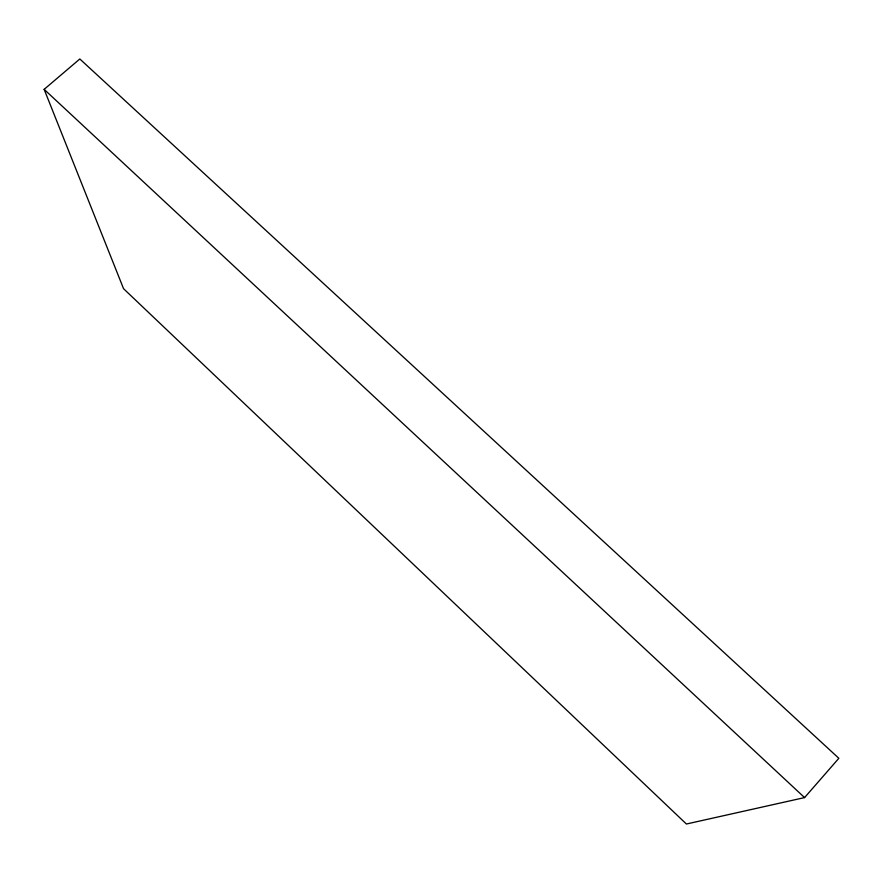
<?xml version="1.0" encoding="UTF-8"?>
<svg xmlns="http://www.w3.org/2000/svg" width="883" height="883" viewBox="0 0 883 883"><rect width="100%" height="100%" fill="white"/><g stroke="black" fill="none" stroke-linecap="round" stroke-linejoin="round"><path stroke-width="1.32" d="M804.579 797.592L838.85 758.298L79.823 58.984L44.15 89.349L123.554 288.686L686.411 824.016L804.579 797.592L44.15 89.349"/></g></svg>
